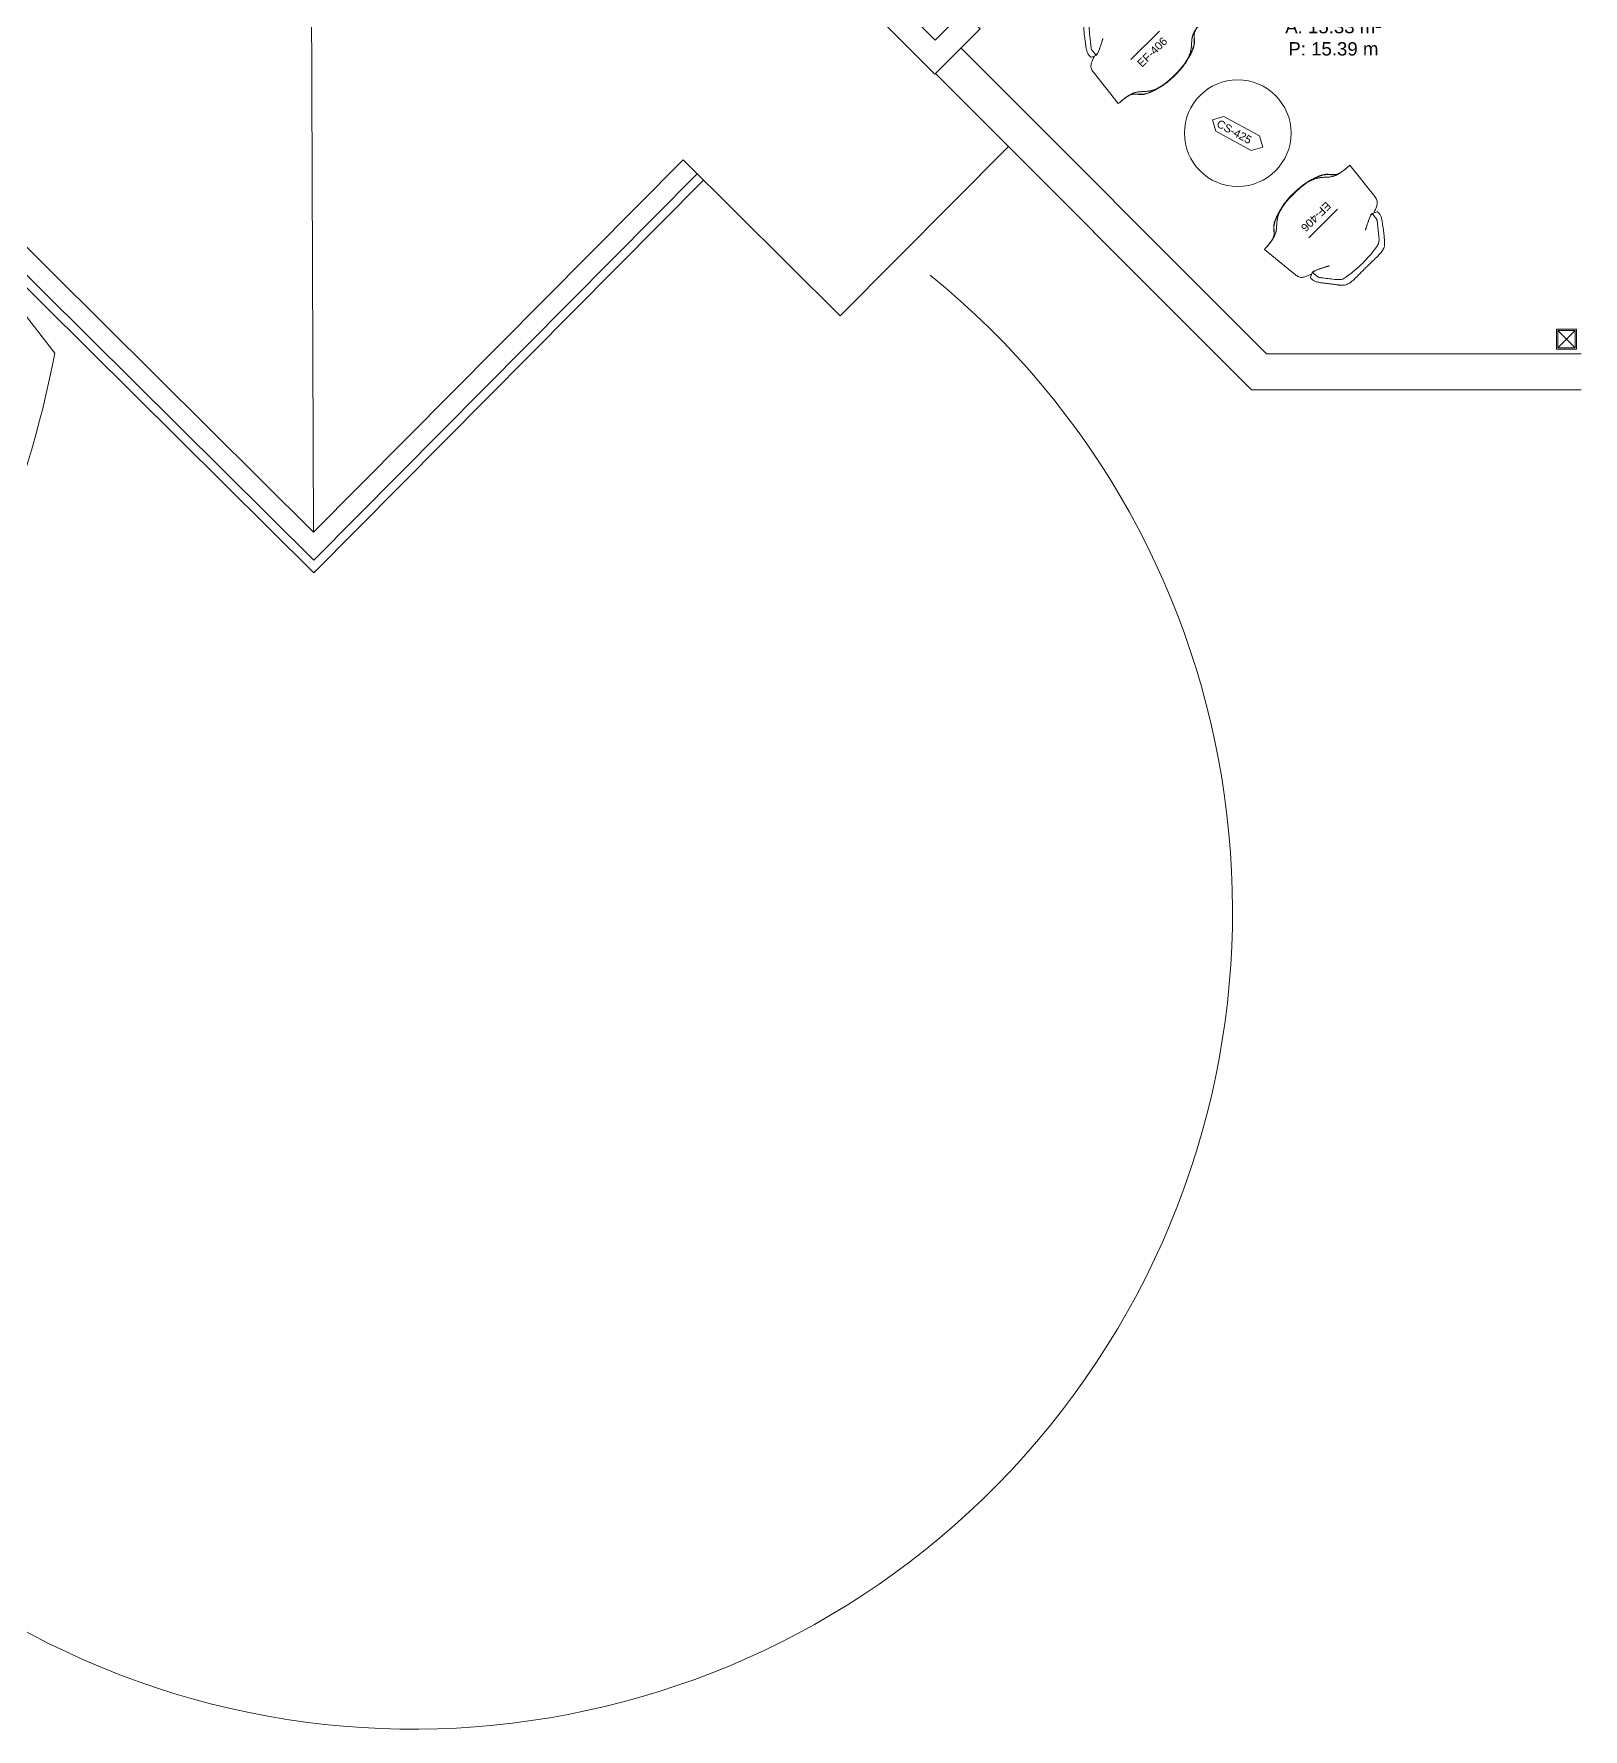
# Model space of a CAD drawing. Header units: centimetres. Extents: x 118932 to 154602, y -32682 to -23521.
# Drawn here: x 137506 to 138667, y -27990 to -26719 of the extents above; entities that cross this region are included whole.
import ezdxf

# ---------------------------------------------------------------- set-up
doc = ezdxf.new("R2010")
doc.units = ezdxf.units.CM
doc.header["$LTSCALE"] = 50
doc.header["$MEASUREMENT"] = 0
for name, color, linetype, lineweight, true_color in [('GEN_00_BL_Yazı', 7, 'Continuous', 0, 0x4f5250), ('GEN_00_BL_Ölçü Dış', 7, 'Continuous', 5, 0x766a5e), ('GEN_02_TF_Islak Hacim', 7, 'Continuous', 5, 0x007cb0), ('GEN_02_TF_Mobilya', 7, 'Continuous', 5, 0x745e3d), ('GEN_06_GR_İnce', 7, 'Continuous', 13, 0xb0b0a9), ('KALACAK DUVARLAR', 7, 'Continuous', 30, 0x005387)]:
    doc.layers.add(name, color=color, linetype=linetype, lineweight=lineweight, true_color=true_color)
doc.styles.add('ARIAL', font='arial.ttf')
doc.styles.add('Arial_6', font='arial.ttf', dxfattribs={"height": 59.53249999999996})

# ---------------------------------------------------------------- blocks, each defined once
blk = doc.blocks.new('LEVEL 0_E BLOK_GÖRÜNÜŞ')
at = {"layer": 'GEN_06_GR_İnce'}
for p, q in [((-25.98410676655476, -1602.626387781362), (-613.070550311706, -1019.905363043908)), ((-603.5450037744595, -1019.869816168615), (-26.01965364182252, -1593.100841243886)), ((-26.09797790439916, -1572.112177493898), (-582.5563400244573, -1019.791491906049)), ((-28.1668161706184, -1017.722653640059), (-26.09797790439916, -1572.112177494128)), ((459.2786264972528, -1209.118074372411), (688.3430476014619, -1438.392203006064)), ((440.1780101332988, -1228.201220195573), (677.1469290502428, -1465.387083176956)), ((494.8406848542218, -1282.917314273429), (368.7388333622075, -1409.963850049644)), ((494.3829168670636, -1283.378511601259), (368.7388333622075, -1409.963850049644)), ((-26.09797790439916, -1572.112177493898), (250.9189251112984, -1293.020019332023)), ((368.7388333622075, -1409.963850049644), (250.9189251112984, -1293.020019332023)), ((-26.01965364182252, -1593.100841243886), (261.4524191234959, -1303.475189081437)), ((266.2329658340896, -1308.220188916723), (-25.98410676655476, -1602.626387781362)), ((924.1360888137715, -1438.499195136865), (688.3430476014619, -1438.392203006064)), ((924.1360888137715, -1465.500090225014), (677.1469290502428, -1465.387083176956))]:
    blk.add_line(p, q, dxfattribs=at)
blk = doc.blocks.new('YIKILACAK DUVARLAR LEVEL 0 D BLOK')
at = {"layer": 'KALACAK DUVARLAR', "elevation": -9.939778692250248e-08}
blk.add_lwpolyline([(115.7710441740346, -770.1361789921248), (-376.9776808271417, -770.1361789939874), (-414.4178137347917, -732.6672830488569), (-567.2795572516043, -885.3473339253287), (-360.3507778200437, -1094.558389226066), (-525.4939054886927, -1259.256520213883), (-368.0695137423463, -1416.825460668257), (-336.48112968239, -1416.825460668257), (-336.4891538621741, -1448.434817962199), (-212.0370050178608, -1573.001240059402), (-190.8237724577775, -1551.788007499166), (-178.1572395546245, -1564.466170944481), (-212.113963775686, -1598.391744351411), (-550.9610775331385, -1259.233497662313), (-385.7540037470753, -1094.471592867052), (-692.5132986169774, -784.3319145568421), (-679.7142884676578, -771.6725283483793), (-579.832794031594, -872.6556439565065), (-414.3968566182884, -707.2197065432083), (-369.5144481125753, -752.1365955460969), (115.7710441739764, -752.1365955460969)], close=True, dxfattribs=at)
blk = doc.blocks.new('zemin kat vaziyet')
at = {"layer": 'GEN_06_GR_İnce'}
blk.add_lwpolyline([(1139.538884024951, -694.5152731076996), (1057.340803324594, -589.0822353147742)], dxfattribs=at)
for centre, radius, start, end in [((1408.390778050787, -1112.399765045207), 614.01819665177, 239.2959772906257, 50.89008207407731), ((306.1178412329755, -530.7638460129238, 230.2077204636462), 849.3557349214997, 304.6477339255088, 348.884065355707)]:
    blk.add_arc(centre, radius, start, end, dxfattribs=at)
blk = doc.blocks.new('FFE-Tag')
at = {"color": 0}
blk.add_wipeout([(-8.760937499995634, -1.7763568394002505e-15), (-6.188625260412663, 2.572312239583198), (6.188625260416303, 2.572312239583198), (8.760937499999274, -1.7763568394002505e-15), (6.188625260416303, -2.5723122395834253), (-6.188625260416303, -2.5723122395834253)], dxfattribs=at).dxf.layer = 'GEN_00_BL_Yazı'
at = {"layer": 'GEN_00_BL_Yazı', "color": 0}
for p, q in [((-8.760937499995634, 0), (-6.188625260412664, 2.572312239583198)), ((-8.760937499995634, 0), (-6.188625260412664, -2.572312239583425)), ((6.188625260416302, 2.572312239583198), (-6.188625260412664, 2.572312239583198)), ((8.760937499999272, 0), (6.188625260416302, 2.572312239583198)), ((8.760937499999272, 0), (6.188625260416302, -2.572312239583425)), ((-6.188625260412664, -2.572312239583425), (6.188625260416302, -2.572312239583425))]:
    blk.add_line(p, q, dxfattribs=at)
blk = doc.blocks.new('CS-425_TeaTable_R80x60(H)')
at = {"layer": 'GEN_00_BL_Yazı', "xscale": 2.448801272789173, "yscale": 2.448801272789173, "zscale": 2.448801272789173}
blk.add_blockref('FFE-Tag', (-7.275957614183426e-12, 0), dxfattribs=at)
blk.add_circle((0, 0.2395998996216804), 40)
at = {"layer": 'GEN_00_BL_Yazı', "insert": (-17.00314626130421, 2.923884023330174), "char_height": 6, "attachment_point": 1, "style": 'Arial_6'}
blk.add_mtext('CS-425', dxfattribs=at)
blk = doc.blocks.new('EF-406')
blk.add_wipeout([(21.453794900822704, 2.490452288839151e-12), (15.154713414520767, 6.29908148630501), (-15.15471341451567, 6.299081486305074), (-21.453794900817634, 2.575717417130363e-12), (-15.154713414515697, -6.299081486300491), (15.154713414529652, -6.299081486300555)]).dxf.layer = 'GEN_00_BL_Yazı'
at = {"layer": 'GEN_00_BL_Yazı'}
blk.add_line((-15.15471341451484, 6.299081486300565), (15.15471341452212, 6.299081486300565), dxfattribs=at)
at = {"layer": 'GEN_00_BL_Yazı', "insert": (0.1941421685405658, -1.076115976669826), "char_height": 6, "attachment_point": 5, "style": 'Arial_6'}
blk.add_mtext('EF-406', dxfattribs=at)
blk = doc.blocks.new('EF-406_TheCloudLoungeChair')
at = {"ltscale": 60}
for p, q in [((-34.8182424884435, 53.72779532966524), (-31.70322004138143, 52.33389308970072)), ((29.52885014511412, 59.77564364954742), (29.50555300865381, 59.81055554413615)), ((34.87517105073493, 53.72822491662373), (31.78024372633081, 52.34384916491399)), ((-44.99812684220524, 14.74892719781201), (-41.72033022300457, 44.6204176686515)), ((45.00187292220653, 14.74241522252851), (41.71330243207922, 44.62041766757466)), ((-23.66935547559115, 6.556342826734181), (-23.67941496989079, 6.564600442463416)), ((27.23218685072789, 9.627638891521201), (27.22693236596388, 9.623012876530993))]:
    blk.add_line(p, q, dxfattribs=at)
for points, start_tangent, end_tangent in [([(-21.74067631032085, 75.21514787646447), (-20.1465977619082, 76.4284614465214), (-18.56786840735003, 77.12435820054816), (-15.72385050344747, 77.7041958066111), (-14.32297889834445, 77.82017041135259), (-12.84099368071475, 77.89366952855926), (-9.718857466854388, 77.93402998451347), (-6.541425865434576, 77.88239882761263), (-3.291563224760466, 77.82000482927833), (0.004264476257958449, 77.79399526531779), (3.301552113698563, 77.81980235988158), (6.552231586480048, 77.88207889133628), (9.73124800788355, 77.93440110448137), (12.85865059225762, 77.89190594526735), (14.34348119561037, 77.8200428445125), (15.74591120563855, 77.70932152084424), (18.58861103461095, 77.13072026380542), (20.16717183213041, 76.42617127161793), (21.76155159867631, 75.22533897388348)], (0.7141055799092648, 0.7000380137838607), (0.7207721195617054, -0.6931720938284567)), ([(-33.58140407716564, 60.33501616088324), (-32.86687180165609, 61.43522175979888), (-31.10689331995673, 63.77525915024307), (-29.42630468568677, 66.05509301154962), (-27.76085379435972, 68.30663080202794), (-25.9949174423964, 70.56644983413571), (-24.01287242626859, 72.87112742040335), (-21.74067601537536, 75.2151481655892)], (0.5675537364555888, 0.8233363566825532), (0.7141056126692122, 0.7000379803655864)), ([(29.50555342132429, 59.81055682647275), (26.40772046508937, 63.71205405018554), (24.87249262537807, 65.63827502424101), (23.33236134421895, 67.56162382176262), (21.72884831756528, 69.43515456611203), (20.86668755115534, 70.3179627625359), (19.91582199779805, 71.10490373505309), (18.83652351959608, 71.71181116075604), (17.64184032585035, 72.07868398852588), (16.39934434974566, 72.29338082679897), (15.15429775423399, 72.50813984550041), (13.90914526327833, 72.72648507994018), (12.66050700809865, 72.92770359248243), (10.14752525262884, 73.22946735487494), (7.623185399235808, 73.43564545577829), (5.093975622017751, 73.58106318634964), (0.027661095802614, 73.68814239969652), (-5.038724367841496, 73.5822800938331), (-7.567971363896504, 73.43749323330121), (-10.09228898816218, 73.23093307307863), (-12.60557144281483, 72.93121087749023), (-13.85493842801225, 72.7341558127664), (-15.10047108077561, 72.51795910995133), (-16.34418522483611, 72.29654458253935), (-17.58382373236236, 72.06661549069395), (-18.77880135562009, 71.69799759130547), (-19.863644584344, 71.10034285911388), (-20.82009680295596, 70.32047072113346), (-21.68508444639156, 69.44058060054522), (-23.28790025680064, 67.56629527496989), (-24.82498219053377, 65.64053617713944), (-26.3585451298859, 63.71339929008536), (-29.453812171756, 59.81002453180554)], (-0.613020403763658, 0.790067075993831), (-0.6128900056029576, -0.7901682359042324)), ([(21.76155252196622, 75.22534000212909), (22.72909118511598, 74.31006872816215), (23.24045302029117, 73.76736038907984), (23.73670688497805, 73.19868325407879), (24.21883270028047, 72.6161829924531), (24.68998519139859, 72.02584153247881), (25.61028853672906, 70.83374741928128), (26.51414974474756, 69.64138535339589), (27.4158119201893, 68.46259761488182), (28.32936187426822, 67.30097282017232), (29.25824079399172, 66.14509513464873), (31.11451219097944, 63.8169554598353), (32.92161877183389, 61.43278505292983), (33.64626715406484, 60.3185673261687)], (-0.7187589150106422, 0.6952593919485912), (0.5600850497773998, -0.8284351133407178)), ([(-33.58140407716564, 60.33501616088324), (-34.70525063073001, 58.26912632463063), (-35.11193696557166, 57.09306939310773), (-35.21908823947888, 56.28303268303716), (-35.25839305645059, 55.52721782058507), (-35.2620215472416, 54.79790521522955), (-35.23539197344508, 54.46329772521858), (-35.17030104233709, 54.16200924610894), (-35.04510393447708, 53.90919536705042), (-34.8169389387258, 53.72721679512324)], (-0.5258874142560716, -0.8505541884718828), (0.9144123705790985, -0.4047839133808478)), ([(-31.69804307372397, 52.33150584009127), (-30.93831783042697, 52.20958564149623), (-30.00006917997962, 52.37582729332644), (-28.882851537026, 52.75487415672251), (-27.67744898786623, 53.25534702609002), (-25.28429570115986, 54.33651562942396), (-23.07863789748808, 55.40917348746734), (-22.07313413810334, 55.92343429708126), (-21.16058596110088, 56.40225582897983), (-20.37656101392349, 56.8259414808781), (-19.7570845254595, 57.17487392975454), (-19.3334159222577, 57.43235906017071), (-19.10189237603481, 57.61745968606556)], (0.909904013089053, -0.4148188604251705), (0.6030554155806617, 0.7976992953104795)), ([(-19.09783390389202, 57.62425807267573), (-19.13879022462061, 57.58369711313571), (-19.23778592895542, 57.51490557303623), (-19.39181356383051, 57.41926739529299), (-19.5987639225059, 57.29795425725024), (-19.85461822236539, 57.15317109940952), (-20.15458559104445, 56.98752991339279), (-20.87261410766223, 56.60109075722721), (-21.72117099762545, 56.1563711820927), (-22.66358314242098, 55.67398351422162), (-23.67310102389456, 55.16990157176042), (-24.73219580944715, 54.6603099371132), (-25.83169315125997, 54.1533529303415), (-26.97498082738457, 53.64362890953635), (-28.13110622602835, 53.14902646278642), (-29.21338740708597, 52.73752279781183), (-30.13994146297773, 52.48253276287869), (-30.51910849417618, 52.42961728353839), (-30.83541771627642, 52.43046575924382), (-31.24277342460846, 52.59695194667438), (-31.37862389061775, 52.95060428443685), (-31.36177758390113, 53.42205421499239), (-31.28773081329564, 53.92159890641778), (-31.20416293212475, 54.4419674491437), (-31.13218007639807, 54.95337491754617), (-31.02301775708474, 55.94667005041993), (-30.98914126909222, 56.41538698913791), (-30.96962125370919, 56.8588775281678), (-30.92905286280438, 57.28801998727431), (-30.76546332804719, 57.81799960826174), (-30.30018656874017, 58.62929604369856), (-29.42043509722134, 59.84566324543994)], (-0.3657682318891988, -0.9307059688970785), (0.6197100003803716, 0.7848308833300078)), ([(29.47082072392368, 59.84764348633325), (30.38507780764485, 58.58445568948082), (30.80167120625993, 57.84929450789787), (30.95896055596677, 57.33475616352371), (30.99181918252725, 56.92318729514227), (31.00252867632662, 56.49153747657692), (31.02873977802665, 56.03315661715897), (31.1289779147628, 55.04362141395541), (31.19802334708947, 54.53958403212891), (31.2811521688418, 54.02259630758635), (31.35910123514623, 53.51312326686457), (31.38998975891445, 53.03467278100288), (31.27786580681277, 52.65363240445004), (30.90044459675119, 52.4498447934966), (30.60258507520484, 52.43181069342972), (30.2369101835211, 52.47301454416447), (29.32129435476236, 52.71952926252561), (28.24405444326112, 53.12493811084278), (27.09201257491804, 53.61544329398021), (25.94596813747921, 54.12457713932235), (24.83666945448203, 54.63483263327362), (23.76927257023635, 55.14736965105112), (22.75518810426001, 55.65233650798473), (21.80626815743744, 56.1373246272633), (20.94915653785574, 56.58528692434629), (20.22063353250269, 56.97606285046641), (19.65575356008048, 57.29056317320646), (19.44518929178594, 57.41350600055739), (19.28763412859553, 57.51082994540047), (19.18563845974131, 57.58120355239953), (19.14235953320167, 57.62309444244602)], (0.6238191014456792, -0.7815687613201445), (-0.4155236008013425, 0.9095823971345788)), ([(31.7780363484344, 52.34246662144869), (30.04440844464989, 52.37792447493121), (28.92500443356403, 52.75976499329408), (27.7167637252569, 53.26150820188195), (25.32053822400485, 54.34381783541903), (23.11245061357477, 55.41782167301426), (22.10574825682124, 55.93210025031294), (21.19213816841511, 56.41107208954054), (20.40868877555477, 56.83390923327534), (19.79129044878937, 57.18103272384906), (19.3710346084481, 57.43629795302695), (19.2388431574218, 57.52868592474988), (19.1451067016169, 57.61844169405958)], (-0.9129197678697264, -0.4081390662907496), (-0.575077715030323, 0.8180987847903837)), ([(34.87351048962591, 53.72748728303122), (35.10213707241928, 53.90963696609833), (35.2271604821799, 54.16239174290968), (35.29200423983275, 54.46339244725095), (35.31866475017159, 54.79856079349702), (35.31484680317953, 55.52431290031382), (35.2753188716888, 56.28184011316625), (35.16863186414412, 57.08817042356532), (34.76548611267935, 58.2591123817474), (33.64626715406484, 60.3185673261687)], (0.9147279500318408, 0.4040702629872015), (-0.5257176407784697, 0.8506591339510322)), ([(27.22693402574077, 9.623011662290082), (25.22567996381258, 7.808660966504249), (22.85672800774046, 5.839462767638906), (19.87835713008826, 3.924695758207235), (16.21451382240048, 2.388893385854317), (12.14502071228344, 1.333709461192484), (7.899576646246715, 0.7242315582770971), (3.588820058801502, 0.4446725367888575), (-0.7377015862657572, 0.3828915314225014), (-5.061214864166686, 0.5146824231924256), (-9.35684715097159, 0.8921306391275721), (-13.55286865062226, 1.650582154237782), (-17.50498113553476, 2.878374199513928), (-20.94573457886872, 4.578811463114107), (-23.66935491224285, 6.556343473304878)], (-0.7443595291626063, -0.6677790737548034), (-0.7700871806689259, 0.6379386601934274))]:
    blk.add_spline(points, degree=3, dxfattribs=dict(at, start_tangent=start_tangent, end_tangent=end_tangent))
for points, knots in [([(-41.72033022310643, 44.62041766758193), (-41.66975532429205, 45.11921701881511), (-41.537602172677, 46.12854674852861), (-41.0892261736517, 47.58975488794385), (-40.01408436057682, 49.30087524338887), (-38.30465868314786, 50.37115835266741), (-36.57180825057731, 51.2011875987082), (-35.25787491918891, 51.78256906235765), (-33.92823902914097, 52.29071065531753), (-33.02947038063576, 52.58486654599983), (-32.58226828995976, 52.72843084411579)], [32.0437221175935, 32.0437221175935, 32.0437221175935, 32.0437221175935, 33.54681721506843, 35.09218570641631, 36.59502416524906, 39.50695258565594, 40.95071431927749, 42.38398218520059, 43.81112653946285, 45.22017010103374, 45.22017010103374, 45.22017010103374, 45.22017010103374]), ([(32.64352259460429, 52.73117450535938), (33.09030551489559, 52.58536893189012), (33.98737299341883, 52.2857446165217), (35.31362743399222, 51.76759137852787), (36.62269097641547, 51.18025164611026), (37.9203428996916, 50.54658118955558), (39.18293592034024, 49.81438661110587), (40.30268508495647, 48.82615387497935), (41.09969630614796, 47.52208626936772), (41.53182269402896, 46.08044994216471), (41.66345307676238, 45.0954584162173), (41.71330243207922, 44.62041766758193)], [0, 0, 0, 0, 1.409917794809008, 2.836686544942887, 4.269548490253206, 5.71305855175405, 7.16859522656156, 8.638155904022215, 10.142050798296, 11.68723677232163, 13.11933980778588, 13.11933980778588, 13.11933980778588, 13.11933980778588])]:
    blk.add_open_spline(points, degree=3, knots=knots, dxfattribs=at)
blk.add_blockref('EF-406', (0.007978045905474573, 25.43508338708489))
for points, start_tangent, end_tangent in [([(-44.99812684220524, 14.74892719781201), (-40.93510423559928, 14.36285671158112), (-38.89934043757967, 14.16147430535057), (-36.87485438835574, 13.87055911025527), (-34.92880199564388, 13.38723264424334), (-33.24167336965183, 12.67535929330916), (-31.97560837535275, 11.7987185171587), (-31.00750606183283, 10.87103033873427), (-29.42356609549461, 9.022804588501458), (-27.80546916381718, 7.277411646267865), (-25.70640402183199, 5.730972792211105), (-22.97952624820027, 4.365597889074706), (-19.67290696359851, 3.100174401573895), (-16.00219335862494, 1.975155247011571), (-12.1328835149252, 1.086941666922939), (-8.147614019340836, 0.4741952812692034), (-0.003200256440322846, -6.340851541608572e-07), (4.085685024365375, 0.1151770243741339), (8.142991273321968, 0.4637523051860626), (12.12912210053037, 1.075416172847326), (15.99753711783706, 1.967092074555694), (19.67119136167457, 3.087411501226597), (22.98783316635672, 4.347907458766713), (25.72254922607681, 5.711787064712553), (27.82610824603762, 7.250627418907243), (29.44291204857291, 8.989760917829699), (31.01597302386654, 10.8391713082674), (31.97879420700338, 11.76902366299328), (33.25272277610202, 12.64574171555432), (34.93664893961977, 13.36065155103279), (36.87977544512978, 13.85028876610886), (38.90222027549316, 14.15349500865705), (40.93760192654736, 14.36134290293558), (41.95090505921689, 14.44183878941112), (42.96901253126271, 14.53405795031722), (45.00187292220653, 14.74241522252851)], (0.9934092187264248, -0.1146216565460218), (0.9937019288535974, 0.1120556852312288)), ([(44.40444283596298, 14.68701016719569), (42.36959136933001, 14.48814877793484), (40.3437558286314, 14.31529999059421), (38.41183875020215, 14.10248565738584), (36.42338120182103, 13.76619207917247), (34.61827906349936, 13.26414525386645), (32.91926998810959, 12.48454901748482), (30.77351353569247, 10.70230749637994), (29.18373859247367, 8.915633207579958), (28.39538111350703, 8.06094100260816), (27.52539972453087, 7.250278399857052), (25.38179805046821, 5.75981106414838), (22.6342450294469, 4.407867998750589), (19.35843751114589, 3.15242684972327), (15.73976118613791, 2.052470581082162), (11.93227696190297, 1.192901056136179), (8.010099203187565, 0.6154856788125471), (4.024683665680641, 0.2917913834098727), (0.016948288975982, 0.1859489471171401), (-7.975499298459908, 0.6208115149493096), (-11.89631626227492, 1.197251033438079), (-15.68336223672668, 2.048051768848381), (-22.57107402137626, 4.420440174042596), (-25.28566714134649, 5.7704288082532), (-27.42043332936737, 7.271371144794102), (-29.07890336342825, 8.937946610400104), (-30.68643984309892, 10.71689634194627), (-32.87224927624629, 12.50594724015536), (-34.50903437819943, 13.26010996397235), (-36.36431569408887, 13.77829669291532), (-40.30160404527851, 14.31428803907329), (-42.33669517288217, 14.49088003344514), (-44.34608086402295, 14.68700815936609)], (-0.9946921801974363, -0.1028954160984391), (-0.9946330569333479, 0.1034653664538219)), ([(-43.27714749142615, 14.68694608632359), (-41.39958510024735, 14.50426025712659), (-39.51491879283276, 14.30623369985551), (-37.64838125427923, 14.03745839536714), (-35.83813276534784, 13.70851150548697), (-32.44169204471837, 12.78930824460986), (-29.77022641855001, 11.59606142489793), (-27.82520228264184, 10.22880086288205), (-26.09960429000785, 8.708803144370904), (-24.1995504154911, 7.004090880727745), (-21.86178387549444, 5.178853739569604), (-18.86827633562643, 3.460098272109462), (-15.34209762392857, 2.134453654827666), (-11.56893559946911, 1.232580912401318), (-7.703569737932412, 0.7094231152004795), (-3.831743173897848, 0.45646746778948), (0.02609367392869899, 0.3799026054184651), (3.885128413763596, 0.4561854758503614), (7.757407079145196, 0.7104947494008229), (11.62287760600157, 1.235054947370372), (15.40638050784037, 2.134738501044922), (18.94922131929343, 3.462052307477279), (21.94698093001352, 5.182669476984302), (26.21410683951399, 8.702666148055869), (27.91907070711022, 10.22279737097415), (29.8367958175586, 11.58791676746478), (32.50582462685998, 12.77535871284636), (35.9029365591341, 13.70094217831502), (37.70530010985385, 14.03499534864386), (39.56974670859199, 14.30947382107843), (41.44945039669983, 14.50345900145476), (43.3366214931084, 14.68706908337481)], (0.9953601136179328, -0.09621977041386022), (0.9953028108748387, 0.09681071564989611)), ([(-23.67941451083607, 6.564600136502122), (-25.65344012082642, 8.302183054591296), (-27.42158326993376, 9.89032679668162), (-29.36393592611421, 11.35018400495028), (-30.58550342174567, 12.03174117962772), (-32.08491364010115, 12.66208898926561), (-35.64058709733945, 13.66722565810778), (-37.52889703521942, 14.01798618394241), (-39.43695811662474, 14.29640157445101), (-41.35621613470721, 14.4998800512476), (-43.27714721079974, 14.68694422193948)], (-0.7695788970018368, 0.6385517373631023), (-0.9955589688582114, 0.09413999960683504)), ([(43.33662342863681, 14.68708110910666), (41.92039945044962, 14.5481923985426), (40.50248760129762, 14.41542476011091), (37.6851077648389, 14.03174659410433), (34.92041149944271, 13.4795401522133), (32.32223717764282, 12.71099891686754), (30.16070375604613, 11.77021386191336), (28.5569653546554, 10.73159879382001), (27.23218809181708, 9.627640831349709)], (-0.9955266146703966, -0.094481529850548), (-0.7457335252509368, -0.6662443315457254))]:
    blk.add_spline(points, degree=3, dxfattribs=dict(at, start_tangent=start_tangent, end_tangent=end_tangent))
blk = doc.blocks.new('PPBamako_SuiteC_TefrisPlan')
at = {"layer": 'GEN_02_TF_Mobilya', "rotation": 331.2565336226586}
blk.add_blockref('CS-425_TeaTable_R80x60(H)', (0.5968547401134856, -1679.246511332327, 9.939778692250246e-08), dxfattribs=at)
at = {"layer": 'GEN_02_TF_Mobilya'}
for p, rotation in [((-46.42608344904147, -1635.79576303724, 9.939778692250246e-08), 44.59539389162366), ((42.42664512846386, -1724.177445733949, 9.939778692250246e-08), 224.5953938916237)]:
    blk.add_blockref('EF-406_TheCloudLoungeChair', p, dxfattribs=dict(at, rotation=rotation))
blk = doc.blocks.new('15X15 YER SÜZGECİ')
at = {"layer": 'GEN_02_TF_Islak Hacim'}
for p, q in [((79115.19389677607, -32377.54277954345), (79133.5786730869, -32377.54277954344)), ((79124.38628493148, -32386.73516769888), (79124.38628493148, -32368.35039138801))]:
    blk.add_line(p, q, dxfattribs=at)
for points in [[(79124.38628493148, -32388.14938126125), (79134.99288664927, -32377.54277954342), (79124.38628493148, -32366.93617782564), (79113.7796832137, -32377.54277954347)], [(79124.38628493148, -32386.73516769888), (79133.5786730869, -32377.54277954344), (79124.38628493148, -32368.35039138801), (79115.19389677607, -32377.54277954345)]]:
    blk.add_lwpolyline(points, close=True, dxfattribs=at)
blk = doc.blocks.new('level 0 süzgeçler')
at = {"rotation": 224.9737849770629}
blk.add_blockref('15X15 YER SÜZGECİ', (76237.2906077267, 36231.17933884593, -1.586094322619016e-07), dxfattribs=at)
blk = doc.blocks.new('TEFRISLI MAHAL LEVEL 0 D BLOK')
at = {"layer": 'GEN_00_BL_Yazı', "transparency": 33554687, "insert": (-788.8712758303154, -205.470205927857, -6.921448611025324e-08), "char_height": 10, "attachment_point": 2, "style": 'ARIAL'}
blk.add_mtext('\\pxqc;152-TERRACE\\PA: 15.33 m²\\PP: 15.39 m', dxfattribs=at)

msp = doc.modelspace()

# ---------------------------------------------------------------- block references
for name, p in [('zemin kat vaziyet', (136381.937220254, -26263.80212425935, 1.221200146880989e-07)), ('LEVEL 0_E BLOK_GÖRÜNÜŞ', (137741.4891708206, -25520.46923258813, -1.686346830240248e-07)), ('YIKILACAK DUVARLAR LEVEL 0 D BLOK', (138393.3514944913, -25150.70763221364, -6.923689610152233e-08))]:
    msp.add_blockref(name, p)

# ---------------------------------------------------------------- next in the draw order: block references
at = {"color": 1}
msp.add_blockref('PPBamako_SuiteC_TefrisPlan', (138407.5364469058, -25114.33052624834, -1.686346830240248e-07), dxfattribs=at)

# ---------------------------------------------------------------- next in the draw order: block references
msp.add_blockref('level 0 süzgeçler', (141276.2438235294, -30160.12428955612))
at = {"layer": 'GEN_00_BL_Ölçü Dış'}
msp.add_blockref('TEFRISLI MAHAL LEVEL 0 D BLOK', (139268.8034978598, -26486.31450023995), dxfattribs=at)

doc.saveas('drawing.dxf')
